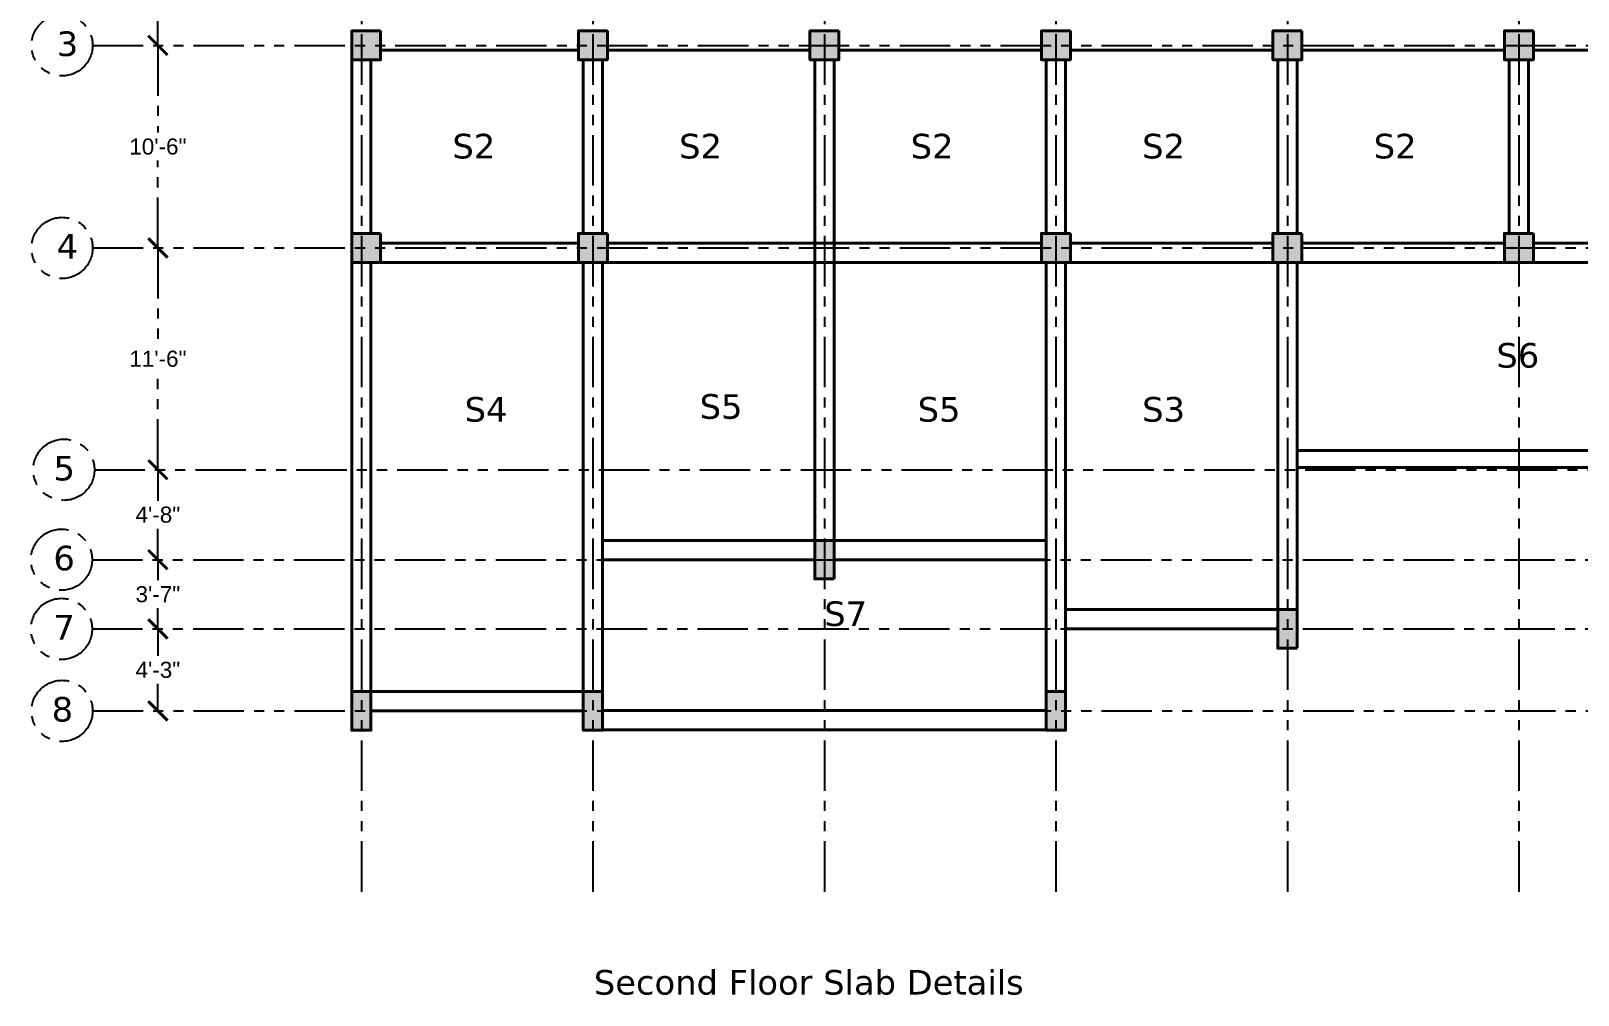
# Model space of a CAD drawing. Header units: feet. Extents: x 15113 to 123217, y -97269 to -8247.
# Drawn here: x 16324 to 17287, y -50114 to -49514 of the extents above; entities that cross this region are included whole.
import ezdxf

# ---------------------------------------------------------------- set-up
doc = ezdxf.new("R2010")
doc.units = ezdxf.units.FT
doc.header["$LTSCALE"] = 50.2
doc.header["$MEASUREMENT"] = 0
doc.header["$PDMODE"] = 3
doc.linetypes.add('DASHED', pattern=[0.75, 0.5, -0.25])
doc.linetypes.add('PHANTOM2', pattern=[1.25, 0.625, -0.125, 0.125, -0.125, 0.125, -0.125])
doc.layers.get('0').update_dxf_attribs({"lineweight": 35})
doc.layers.add('drg seal txt', color=7, linetype='Continuous')
for name, color, linetype, lineweight in [('Str Beam', 10, 'Continuous', 35), ('Str Clm 2', 7, 'Continuous', 35), ('Str Column', 50, 'Continuous', 35)]:
    doc.layers.add(name, color=color, linetype=linetype, lineweight=lineweight)
doc.layers.add('Str grid', color=7, linetype='Continuous', true_color=0x17d337)
doc.layers.add('Str Ramp', color=5, linetype='Continuous', lineweight=35, transparency=0.7)
doc.layers.add('Str Slab', color=5, linetype='Continuous', lineweight=35, transparency=0.7)
doc.styles.get("Standard").update_dxf_attribs({"font": 'arial.ttf'})
doc.dimstyles.new('Copy of Standard', dxfattribs={"dimscale": 40, "dimtxt": 0.25, "dimasz": 0.3, "dimexe": 0.18, "dimexo": 5, "dimgap": 0.09, "dimtad": 0, "dimtih": 1, "dimtoh": 1, "dimdec": 0, "dimzin": 0, "dimdsep": 46, "dimlunit": 4, "dimtxsty": 'Standard', "dimcen": 0.2, "dimse1": 1, "dimse2": 1, "dimadec": 0, "dimazin": 0, "dimtfac": 1, "dimtdec": 0, "dimtofl": 0, "dimtmove": 0, "dimatfit": 3, "dimfxl": 1, "dimtolj": 1, "dimtzin": 0, "dimarcsym": 0})

# ---------------------------------------------------------------- blocks, each defined once
blk = doc.blocks.new('_ArchTick')
at = {"color": 0, "linetype": 'ByBlock', "const_width": 0.15}
blk.add_lwpolyline([(-0.5, -0.5), (0.5, 0.5)], dxfattribs=at)
blk = doc.blocks.new('*D1094')
at = {"layer": 'Defpoints', "color": 0, "linetype": 'PHANTOM2', "transparency": 16777216}
for p in [(16403.4, -49523.42), (16403.4, -49649.42), (42253.55, -49649.42)]:
    blk.add_point(p, dxfattribs=at)
at = {"layer": 'Str grid', "color": 0, "linetype": 'PHANTOM2', "lineweight": -2, "transparency": 16777216}
for p, q in [((16403.4, -49523.42), (16403.4, -49577.72)), ((16403.4, -49649.42), (16403.4, -49595.13))]:
    blk.add_line(p, q, dxfattribs=at)
at = {"layer": 'Str grid', "color": 0, "linetype": 'PHANTOM2', "lineweight": -2, "transparency": 16777216, "xscale": 12, "yscale": 12, "zscale": 12}
for p, rotation in [((16403.4, -49523.42), 90), ((16403.4, -49649.42), 270)]:
    blk.add_blockref('_ArchTick', p, dxfattribs=dict(at, rotation=rotation))
at = {"layer": 'Str grid', "color": 0, "linetype": 'PHANTOM2', "transparency": 16777216, "insert": (16403.4, -49586.42), "char_height": 10, "attachment_point": 5}
blk.add_mtext('\\A1;10\'-6"', dxfattribs=at)
blk = doc.blocks.new('*D1095')
at = {"layer": 'Defpoints', "color": 0, "linetype": 'PHANTOM2', "transparency": 16777216}
for p in [(16403.4, -49649.42), (16403.4, -49787.42), (42253.55, -49787.42)]:
    blk.add_point(p, dxfattribs=at)
at = {"layer": 'Str grid', "color": 0, "linetype": 'PHANTOM2', "lineweight": -2, "transparency": 16777216}
for p, q in [((16403.4, -49649.42), (16403.4, -49709.72)), ((16403.4, -49787.42), (16403.4, -49727.13))]:
    blk.add_line(p, q, dxfattribs=at)
at = {"layer": 'Str grid', "color": 0, "linetype": 'PHANTOM2', "lineweight": -2, "transparency": 16777216, "xscale": 12, "yscale": 12, "zscale": 12}
for p, rotation in [((16403.4, -49649.42), 90), ((16403.4, -49787.42), 270)]:
    blk.add_blockref('_ArchTick', p, dxfattribs=dict(at, rotation=rotation))
at = {"layer": 'Str grid', "color": 0, "linetype": 'PHANTOM2', "transparency": 16777216, "insert": (16403.4, -49718.42), "char_height": 10, "attachment_point": 5}
blk.add_mtext('\\A1;11\'-6"', dxfattribs=at)
blk = doc.blocks.new('*D1093')
at = {"layer": 'Defpoints', "color": 0, "linetype": 'PHANTOM2', "transparency": 16777216}
for p in [(16403.4, -49843.35), (16403.4, -49886.42), (16403.4, -49886.42)]:
    blk.add_point(p, dxfattribs=at)
at = {"layer": 'Str grid', "color": 0, "linetype": 'PHANTOM2', "lineweight": -2, "transparency": 16777216}
for p, q in [((16403.4, -49843.35), (16403.4, -49856.18)), ((16403.4, -49886.42), (16403.4, -49873.6))]:
    blk.add_line(p, q, dxfattribs=at)
at = {"layer": 'Str grid', "color": 0, "linetype": 'PHANTOM2', "lineweight": -2, "transparency": 16777216, "xscale": 12, "yscale": 12, "zscale": 12}
for p, rotation in [((16403.4, -49843.35), 90), ((16403.4, -49886.42), 270)]:
    blk.add_blockref('_ArchTick', p, dxfattribs=dict(at, rotation=rotation))
at = {"layer": 'Str grid', "color": 0, "linetype": 'PHANTOM2', "transparency": 16777216, "insert": (16403.4, -49864.89), "char_height": 10, "attachment_point": 5}
blk.add_mtext('\\A1;3\'-7"', dxfattribs=at)
blk = doc.blocks.new('*D1096')
at = {"layer": 'Defpoints', "color": 0, "linetype": 'PHANTOM2', "transparency": 16777216}
for p in [(16403.4, -49886.42), (16403.4, -49937.42), (42253.55, -49937.42)]:
    blk.add_point(p, dxfattribs=at)
at = {"layer": 'Str grid', "color": 0, "linetype": 'PHANTOM2', "lineweight": -2, "transparency": 16777216}
for p, q in [((16403.4, -49886.42), (16403.4, -49903.21)), ((16403.4, -49937.42), (16403.4, -49920.63))]:
    blk.add_line(p, q, dxfattribs=at)
at = {"layer": 'Str grid', "color": 0, "linetype": 'PHANTOM2', "lineweight": -2, "transparency": 16777216, "xscale": 12, "yscale": 12, "zscale": 12}
for p, rotation in [((16403.4, -49886.42), 90), ((16403.4, -49937.42), 270)]:
    blk.add_blockref('_ArchTick', p, dxfattribs=dict(at, rotation=rotation))
at = {"layer": 'Str grid', "color": 0, "linetype": 'PHANTOM2', "transparency": 16777216, "insert": (16403.4, -49911.92), "char_height": 10, "attachment_point": 5}
blk.add_mtext('\\A1;4\'-3"', dxfattribs=at)
blk = doc.blocks.new('*D1097')
at = {"layer": 'Defpoints', "color": 0, "linetype": 'PHANTOM2', "ltscale": 150, "transparency": 16777216}
for p in [(16403.4, -49286.42), (42253.55, -49286.42), (16403.4, -49523.42)]:
    blk.add_point(p, dxfattribs=at)
at = {"layer": 'Str grid', "color": 0, "linetype": 'PHANTOM2', "lineweight": -2, "ltscale": 150, "transparency": 16777216}
for p, q in [((16403.4, -49286.42), (16403.4, -49396.22)), ((16403.4, -49523.42), (16403.4, -49413.63))]:
    blk.add_line(p, q, dxfattribs=at)
at = {"layer": 'Str grid', "color": 0, "linetype": 'PHANTOM2', "lineweight": -2, "ltscale": 150, "transparency": 16777216, "xscale": 12, "yscale": 12, "zscale": 12}
for p, rotation in [((16403.4, -49286.42), 90), ((16403.4, -49523.42), 270)]:
    blk.add_blockref('_ArchTick', p, dxfattribs=dict(at, rotation=rotation))
at = {"layer": 'Str grid', "color": 0, "linetype": 'PHANTOM2', "ltscale": 150, "transparency": 16777216, "insert": (16403.4, -49404.92), "char_height": 10, "attachment_point": 5}
blk.add_mtext('\\A1;19\'-9"', dxfattribs=at)
blk = doc.blocks.new('*D1092')
at = {"layer": 'Defpoints', "color": 0, "linetype": 'PHANTOM2', "transparency": 16777216}
for p in [(16403.4, -49787.42), (16403.4, -49843.35), (16403.4, -49843.35)]:
    blk.add_point(p, dxfattribs=at)
at = {"layer": 'Str grid', "color": 0, "linetype": 'PHANTOM2', "lineweight": -2, "transparency": 16777216}
for p, q in [((16403.4, -49787.42), (16403.4, -49806.68)), ((16403.4, -49843.35), (16403.4, -49824.09))]:
    blk.add_line(p, q, dxfattribs=at)
at = {"layer": 'Str grid', "color": 0, "linetype": 'PHANTOM2', "lineweight": -2, "transparency": 16777216, "xscale": 12, "yscale": 12, "zscale": 12}
for p, rotation in [((16403.4, -49787.42), 90), ((16403.4, -49843.35), 270)]:
    blk.add_blockref('_ArchTick', p, dxfattribs=dict(at, rotation=rotation))
at = {"layer": 'Str grid', "color": 0, "linetype": 'PHANTOM2', "transparency": 16777216, "insert": (16403.4, -49815.39), "char_height": 10, "attachment_point": 5}
blk.add_mtext('\\A1;4\'-8"', dxfattribs=at)

msp = doc.modelspace()

# ---------------------------------------------------------------- hatches: boundary and pattern name
at = {"layer": 'Str Ramp', "linetype": 'DASHED', "ltscale": 150, "transparency": 33554559}
h = msp.add_hatch(color=2, dxfattribs=at)
h.dxf.hatch_style = 1
h.paths.add_polyline_path([(16523.9415, -49199.4244), (16535.9415, -49199.4244), (16535.9415, -49223.4244), (16523.9415, -49223.4244)])
h.paths.add_polyline_path([(16667.9415, -49199.4244), (16679.9415, -49199.4244), (16679.9415, -49223.4244), (16667.9415, -49223.4244)])
h.paths.add_polyline_path([(16811.9415, -49199.4244), (16823.9415, -49199.4244), (16823.9415, -49223.4244), (16811.9415, -49223.4244)])
h.paths.add_polyline_path([(16955.9415, -49199.4244), (16967.9415, -49199.4244), (16967.9415, -49223.4244), (16955.9415, -49223.4244)])
h.paths.add_polyline_path([(17099.9415, -49199.42401), (17111.9415, -49199.42401), (17111.9415, -49223.42401), (17099.9415, -49223.42401)])
h.paths.add_polyline_path([(17255.9415, -49298.4244), (17255.9415, -49274.4244), (17243.9415, -49274.4244), (17243.9415, -49298.42401)])
h.paths.add_polyline_path([(17387.9415, -49511.4244), (17399.9415, -49511.4244), (17399.9415, -49535.4244), (17387.9415, -49535.4244)])
h.paths.add_polyline_path([(17258.9415, -49514.4244), (17258.9415, -49532.4244), (17240.9415, -49532.4244), (17240.9415, -49514.4244)])
h.paths.add_polyline_path([(17114.9415, -49514.4244), (17114.9415, -49532.4244), (17096.9415, -49532.4244), (17096.9415, -49514.4244)])
h.paths.add_polyline_path([(16970.9415, -49514.4244), (16970.9415, -49532.4244), (16952.9415, -49532.4244), (16952.9415, -49514.4244)])
h.paths.add_polyline_path([(16826.9415, -49514.4244), (16826.9415, -49532.4244), (16808.9415, -49532.4244), (16808.9415, -49514.4244)])
h.paths.add_polyline_path([(16682.9415, -49514.4244), (16682.9415, -49532.4244), (16664.9415, -49532.4244), (16664.9415, -49514.4244)])
h.paths.add_polyline_path([(16541.9415, -49514.4244), (16541.9415, -49532.4244), (16523.9415, -49532.4244), (16523.9415, -49514.4244)])
h.paths.add_polyline_path([(16541.9415, -49640.4244), (16541.9415, -49658.4244), (16523.9415, -49658.4244), (16523.9415, -49640.4244)])
h.paths.add_polyline_path([(16682.9415, -49640.4244), (16682.9415, -49658.4244), (16664.9415, -49658.4244), (16664.9415, -49640.4244)])
h.paths.add_polyline_path([(16970.9415, -49640.4244), (16970.9415, -49658.4244), (16952.9415, -49658.4244), (16952.9415, -49640.4244)])
h.paths.add_polyline_path([(17114.9415, -49640.4244), (17114.9415, -49658.4244), (17096.9415, -49658.4244), (17096.9415, -49640.4244)])
h.paths.add_polyline_path([(17387.9415, -49637.4244), (17399.9415, -49637.4244), (17399.9415, -49661.4244), (17387.9415, -49661.4244)])
h.paths.add_polyline_path([(17258.9415, -49640.4244), (17258.9415, -49658.4244), (17240.9415, -49658.4244), (17240.9415, -49640.4244)])
h.paths.add_polyline_path([(16955.9415, -49925.4244), (16967.9415, -49925.4244), (16967.9415, -49949.4244), (16955.9415, -49949.4244)])
h.paths.add_polyline_path([(16823.9415, -49855.35131), (16823.9415, -49831.35131), (16811.9415, -49831.35131), (16811.9415, -49855.35092)])
h.paths.add_polyline_path([(17111.9415, -49898.4244), (17111.9415, -49874.4244), (17099.9415, -49874.4244), (17099.9415, -49898.42401)])
h.paths.add_polyline_path([(17387.9415, -49775.4244), (17399.9415, -49775.4244), (17399.9415, -49799.4244), (17387.9415, -49799.4244)])
h.paths.add_polyline_path([(16667.9415, -49925.4244), (16679.9415, -49925.4244), (16679.9415, -49949.4244), (16667.9415, -49949.4244)])
h.paths.add_polyline_path([(16523.93527, -49925.4244), (16535.93527, -49925.4244), (16535.93527, -49949.4244), (16523.93527, -49949.4244)])

# ---------------------------------------------------------------- linework, layer by layer
at = {"layer": 'Str Beam', "linetype": 'ByBlock', "lineweight": 40}
for p, q in [((16523.9415, -49526.4244), (16523.9415, -49646.4244)), ((16541.9415, -49526.4244), (16664.9415, -49526.4244)), ((16682.9415, -49526.4244), (16808.9415, -49526.4244)), ((16826.9415, -49526.4244), (16952.9415, -49526.4244)), ((16970.9415, -49526.4244), (17096.9415, -49526.4244)), ((17114.9415, -49526.4244), (17240.9415, -49526.4244)), ((17258.9415, -49526.4244), (17387.9415, -49526.4244)), ((16535.9415, -49532.4244), (16535.9415, -49640.4244)), ((16667.9415, -49532.4244), (16667.9415, -49640.4244)), ((16679.9415, -49532.4244), (16679.9415, -49640.4244)), ((16811.9415, -49831.35111), (16811.9415, -49532.4244)), ((16823.9415, -49831.35111), (16823.9415, -49532.4244)), ((16955.9415, -49532.4244), (16955.9415, -49640.4244)), ((16967.9415, -49532.4244), (16967.9415, -49640.4244)), ((17099.9415, -49532.4244), (17099.9415, -49640.4244)), ((17111.9415, -49532.4244), (17111.9415, -49640.4244)), ((17243.9415, -49532.4244), (17243.9415, -49640.4244)), ((17255.9415, -49532.4244), (17255.9415, -49640.4244)), ((16541.9415, -49646.4244), (16664.9415, -49646.4244)), ((16682.9415, -49646.4244), (16952.9415, -49646.4244)), ((16970.9415, -49646.4244), (17096.9415, -49646.4244)), ((17114.9415, -49646.4244), (17240.9415, -49646.4244)), ((17258.9415, -49646.4244), (17387.9415, -49646.4244)), ((16523.9415, -49925.4244), (16523.9415, -49658.4244)), ((16535.9415, -49925.4244), (16535.9415, -49658.4244)), ((16541.9415, -49658.4244), (16664.9415, -49658.4244)), ((16667.9415, -49925.4244), (16667.9415, -49658.4244)), ((16679.9415, -49925.4244), (16679.9415, -49658.4244)), ((16682.9415, -49658.4244), (16952.9415, -49658.4244)), ((16955.9415, -49925.4244), (16955.9415, -49658.4244)), ((16967.9415, -49925.4244), (16967.9415, -49658.4244)), ((16970.9415, -49658.4244), (17096.9415, -49658.4244)), ((17099.9415, -49874.4244), (17099.9415, -49658.4244)), ((17111.9415, -49658.4244), (17240.9415, -49658.4244)), ((17111.9415, -49874.4244), (17111.9415, -49658.4244)), ((17255.9415, -49658.4244), (17387.9415, -49658.4244)), ((17387.9415, -49775.4244), (17111.9415, -49775.4244)), ((17387.9415, -49785.9244), (17111.9415, -49785.9244)), ((16679.9415, -49831.35111), (16811.9415, -49831.35111)), ((16823.9415, -49831.35111), (16955.9415, -49831.35111)), ((16679.9415, -49843.35111), (16811.9415, -49843.35111)), ((16823.9415, -49843.35111), (16955.9415, -49843.35111)), ((16967.9415, -49874.4244), (17099.9415, -49874.4244)), ((16967.9415, -49886.4244), (17099.9415, -49886.4244)), ((16535.9415, -49925.4244), (16667.9415, -49925.4244)), ((16535.9415, -49937.4244), (16667.9415, -49937.4244)), ((16679.9415, -49937.10589), (16955.9415, -49937.10589)), ((16679.9415, -49949.10589), (16955.9415, -49949.10589))]:
    msp.add_line(p, q, dxfattribs=at)
at = {"layer": 'Str Clm 2', "color": 3, "linetype": 'ByBlock', "lineweight": 40}
msp.add_lwpolyline([(16535.9415, -49925.4244), (16535.9415, -49949.4244), (16523.9415, -49949.4244), (16523.9415, -49925.4244)], close=True, dxfattribs=at)
at = {"layer": 'Str Column', "color": 2, "linetype": 'ByBlock', "lineweight": 40}
for points in [[(16541.9415, -49514.4244), (16541.9415, -49532.4244), (16523.9415, -49532.4244), (16523.9415, -49514.4244)], [(16682.9415, -49514.4244), (16682.9415, -49532.4244), (16664.9415, -49532.4244), (16664.9415, -49514.4244)], [(16826.9415, -49514.4244), (16826.9415, -49532.4244), (16808.9415, -49532.4244), (16808.9415, -49514.4244)], [(16970.9415, -49514.4244), (16970.9415, -49532.4244), (16952.9415, -49532.4244), (16952.9415, -49514.4244)], [(17114.9415, -49514.4244), (17114.9415, -49532.4244), (17096.9415, -49532.4244), (17096.9415, -49514.4244)], [(17258.9415, -49514.4244), (17258.9415, -49532.4244), (17240.9415, -49532.4244), (17240.9415, -49514.4244)], [(16541.9415, -49640.4244), (16541.9415, -49658.4244), (16523.9415, -49658.4244), (16523.9415, -49640.4244)], [(16682.9415, -49640.4244), (16682.9415, -49658.4244), (16664.9415, -49658.4244), (16664.9415, -49640.4244)], [(16970.9415, -49640.4244), (16970.9415, -49658.4244), (16952.9415, -49658.4244), (16952.9415, -49640.4244)], [(17114.9415, -49640.4244), (17114.9415, -49658.4244), (17096.9415, -49658.4244), (17096.9415, -49640.4244)], [(17258.9415, -49640.4244), (17258.9415, -49658.4244), (17240.9415, -49658.4244), (17240.9415, -49640.4244)], [(16523.93527, -49925.4244), (16535.93527, -49925.4244), (16535.93527, -49949.4244), (16523.93527, -49949.4244)], [(16667.9415, -49925.4244), (16679.9415, -49925.4244), (16679.9415, -49949.4244), (16667.9415, -49949.4244)], [(16955.9415, -49925.4244), (16967.9415, -49925.4244), (16967.9415, -49949.4244), (16955.9415, -49949.4244)]]:
    msp.add_lwpolyline(points, close=True, dxfattribs=at)
at = {"layer": 'Str Column', "linetype": 'ByBlock', "lineweight": 40}
for points in [[(16823.9415, -49855.35131), (16823.9415, -49831.35131), (16811.9415, -49831.35131), (16811.9415, -49855.35092)], [(17111.9415, -49898.4244), (17111.9415, -49874.4244), (17099.9415, -49874.4244), (17099.9415, -49898.42401)]]:
    msp.add_lwpolyline(points, close=True, dxfattribs=at)
at = {"layer": 'Str grid', "color": 0, "linetype": 'PHANTOM2'}
for p, q in [((16529.9415, -49077.25444), (16529.9415, -50053.0058)), ((16673.9415, -49077.25444), (16673.9415, -50053.0058)), ((16817.9415, -49077.25444), (16817.9415, -50053.0058)), ((16961.9415, -49077.25444), (16961.9415, -50053.0058)), ((17105.9415, -49077.25405), (17105.9415, -50053.0054)), ((17249.9415, -49077.25405), (17249.9415, -50053.0054)), ((16362.80257, -49523.42401), (17550.6415, -49523.42401)), ((16362.80257, -49649.42401), (17550.6415, -49649.42401)), ((16363.94174, -49787.42401), (17550.6415, -49787.42401)), ((16362.48739, -49843.35072), (17550.6415, -49843.35072)), ((16362.48739, -49886.35072), (17550.6415, -49886.35072)), ((16362.8088, -49937.42401), (17550.6415, -49937.42401))]:
    msp.add_line(p, q, dxfattribs=at)
for centre in [(16343.77498, -49523.42401), (16343.77498, -49649.42401), (16344.91415, -49787.42401), (16343.45981, -49843.35072), (16343.47543, -49886.42381), (16343.78121, -49937.42401)]:
    msp.add_circle(centre, 19.02759, dxfattribs=at)
at = {"layer": 'Str Slab', "linetype": 'ByBlock', "lineweight": 40}
msp.add_line((16664.9415, -49937.4244), (16664.9415, -49937.4244), dxfattribs=at)

# ---------------------------------------------------------------- texts
at = {"layer": 'drg seal txt', "char_height": 15.2852164, "width": 2687.8083334, "attachment_point": 1}
for s, insert in [('{\\fVerdana|b0|i0|c0|p34;3}', (16340.45578, -49514.76547)), ('{\\fVerdana|b0|i0|c0|p34;4}', (16340.45578, -49640.76547)), ('{\\fVerdana|b0|i0|c0|p34;5}', (16338.45704, -49778.76547)), ('{\\fVerdana|b0|i0|c0|p34;6}', (16338.38434, -49834.69218)), ('{\\fVerdana|b0|i0|c0|p34;7}', (16338.39997, -49877.76528)), ('{\\fVerdana|b0|i0|c0|p34;8}', (16337.3241, -49928.76547))]:
    msp.add_mtext(s, dxfattribs=dict(at, insert=insert))
at = {"layer": 'drg seal txt', "linetype": 'ByBlock', "lineweight": 35, "char_height": 15.2852164, "width": 2687.8083334, "attachment_point": 1}
for s, insert in [('{\\fVerdana|b0|i0|c0|p34;S2}', (16586.60285, -49578.46266)), ('{\\fVerdana|b0|i0|c0|p34;S2}', (16727.60285, -49578.46266)), ('{\\fVerdana|b0|i0|c0|p34;S2}', (16871.60285, -49578.46266)), ('{\\fVerdana|b0|i0|c0|p34;S2}', (17015.60285, -49578.46266)), ('{\\fVerdana|b0|i0|c0|p34;S2}', (17159.60285, -49578.46266)), ('{\\fVerdana|b0|i0|c0|p34;S6}', (17235.90285, -49708.59452)), ('{\\fVerdana|b0|i0|c0|p34;S5}', (16740.35386, -49740.40519)), ('{\\fVerdana|b0|i0|c0|p34;S4}', (16594.15386, -49742.19452)), ('{\\fVerdana|b0|i0|c0|p34;S5}', (16875.95386, -49742.19452)), ('{\\fVerdana|b0|i0|c0|p34;S3}', (17015.60285, -49742.19452)), ('{\\fVerdana|b0|i0|c0|p34;S7}', (16817.85386, -49869.30519))]:
    msp.add_mtext(s, dxfattribs=dict(at, insert=insert))
at = {"layer": 'drg seal txt', "lineweight": 53, "insert": (16674.56081, -50098.60253), "char_height": 15.2852164, "width": 2687.8083334, "attachment_point": 1}
msp.add_mtext('{\\fVerdana|b0|i0|c0|p34;Second Floor Slab Details}', dxfattribs=at)

# ---------------------------------------------------------------- dimensions: what is measured, and where the dimension line sits
at = {"layer": 'Str grid', "color": 0, "linetype": 'PHANTOM2', "ltscale": 150}
dim = msp.add_linear_dim(base=(16403.39513, -49286.42401), p1=(16403.39513, -49523.42401), p2=(42253.55418, -49286.42401), angle=90, dimstyle='Copy of Standard', override={"dimblk": 'ArchTick'}, dxfattribs=at)
dim.commit()
dim.dimension.update_dxf_attribs({"geometry": '*D1097', "text_midpoint": (16403.39513, -49404.92401)})
at = {"layer": 'Str grid', "color": 0, "linetype": 'PHANTOM2'}
for base, p1, p2, picture, middle in [((16403.39513, -49649.42401), (16403.39513, -49523.42401), (42253.55418, -49649.42401), '*D1094', (16403.39513, -49586.42401)), ((16403.39513, -49787.42401), (16403.39513, -49649.42401), (42253.55418, -49787.42401), '*D1095', (16403.39513, -49718.42401)), ((16403.39513, -49843.35072), (16403.39513, -49787.42401), (16403.39513, -49843.35072), '*D1092', (16403.39513, -49815.38737)), ((16403.39513, -49886.42381), (16403.39513, -49843.35072), (16403.39513, -49886.42381), '*D1093', (16403.39513, -49864.88727)), ((16403.39513, -49937.42401), (16403.39513, -49886.42381), (42253.55418, -49937.42401), '*D1096', (16403.39513, -49911.92391))]:
    dim = msp.add_linear_dim(base=base, p1=p1, p2=p2, angle=90, dimstyle='Copy of Standard', override={"dimblk": 'ArchTick'}, dxfattribs=at)
    dim.commit()
    dim.dimension.update_dxf_attribs({"geometry": picture, "text_midpoint": middle})

doc.saveas('drawing.dxf')
